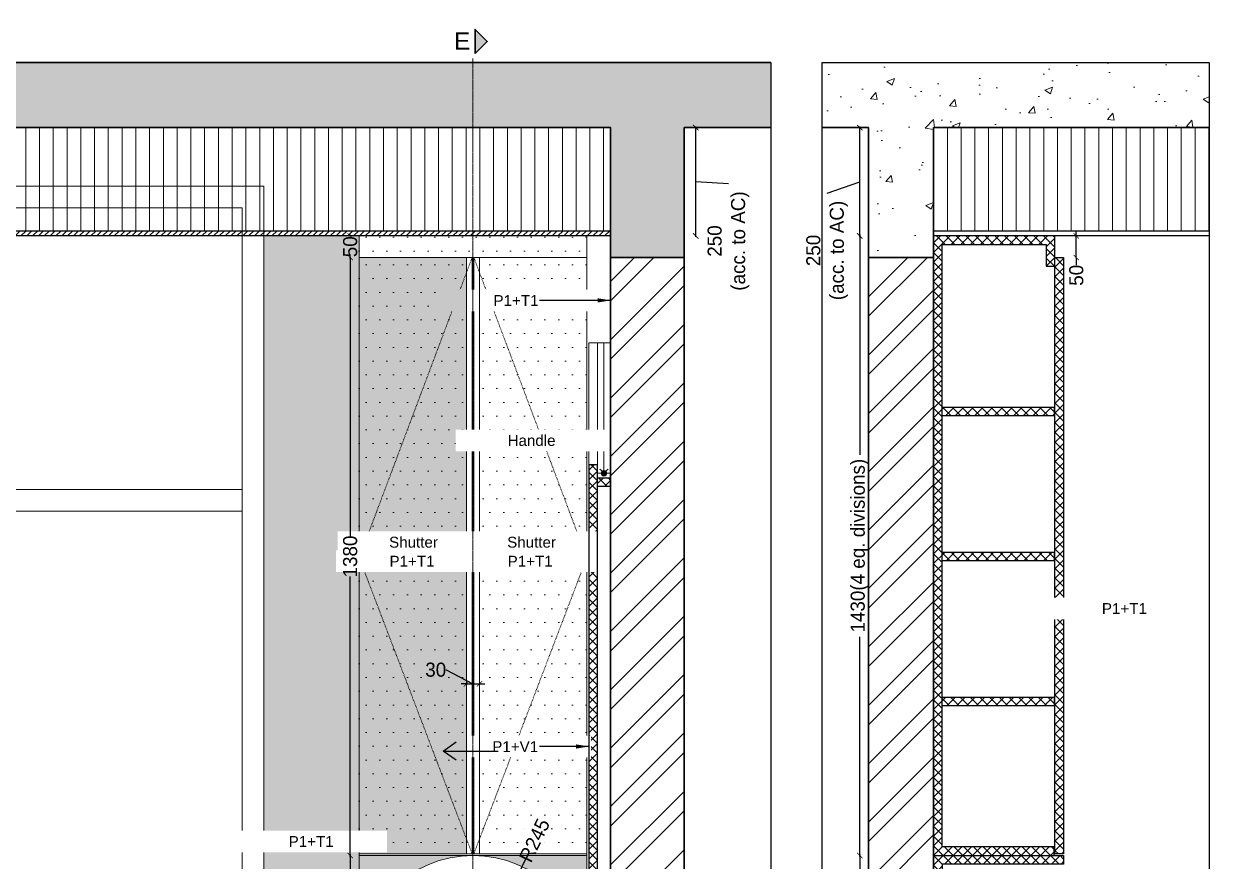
# Model space of a CAD drawing. Header units: millimetres. Extents: x 75500 to 345360, y -224327 to 19532.
# Drawn here: x 205265 to 208001, y -99122 to -97189 of the extents above; entities that cross this region are included whole.
import ezdxf

# ---------------------------------------------------------------- set-up
doc = ezdxf.new("R2010")
doc.units = ezdxf.units.MM
doc.header["$LTSCALE"] = 0.01
for name, pattern in [('ACAD_ISO03W100', [30, 12, -18]), ('CENTER', [50.8, 31.75, -6.35, 6.35, -6.35]), ('ZWCAD_ISO03W100', [30, 12, -18])]:
    doc.linetypes.add(name, pattern=pattern)
doc.layers.add('A- Ele 4', color=250, linetype='Continuous', lineweight=15, true_color=0x333333)
for name, color, linetype, lineweight in [('A-Ele 6', 250, 'Continuous', 0), ('A-WALL', 7, 'Continuous', 30), ('B. no.', 2, 'Continuous', 0), ('furniture section', 7, 'Continuous', 25), ('hatch', 251, 'Continuous', 0), ('Lights', 14, 'Continuous', 20)]:
    doc.layers.add(name, color=color, linetype=linetype, lineweight=lineweight)
doc.layers.add('e .05', color=253, linetype='Continuous')
doc.styles.add('Arial', font='arial.ttf')
doc.styles.add('ISOCP2', font='GOTHIC.TTF')
doc.styles.get("Standard").update_dxf_attribs({"font": 'arial.ttf'})
doc.dimstyles.new('77', dxfattribs={"dimscale": 0.25, "dimtxt": 130, "dimasz": 100, "dimexe": 5, "dimexo": 1, "dimgap": 0.25, "dimtad": 0, "dimdec": 0, "dimrnd": 5, "dimzin": 0, "dimdsep": 46, "dimtxsty": 'ISOCP2', "dimblk": 'ARCHTICK', "dimcen": 0, "dimdle": 100, "dimclrd": 1, "dimclre": 256, "dimclrt": 256, "dimazin": 0, "dimtm": 1e-09, "dimtfac": 1, "dimtdec": 0, "dimtmove": 1, "dimatfit": 0, "dimfxl": 1, "dimtolj": 1, "dimtzin": 12, "dimlwd": -1, "dimlwe": -1, "dimarcsym": 0})
doc.dimstyles.new('MIGCS IN MM 1 100', dxfattribs={"dimtxt": 40, "dimasz": 30, "dimexe": 180, "dimexo": 100, "dimgap": 25, "dimtad": 0, "dimdec": 0, "dimzin": 0, "dimdsep": 46, "dimtxsty": 'Standard', "dimblk": 'ARCHTICK', "dimcen": 150, "dimse1": 1, "dimse2": 1, "dimclrd": 3, "dimclre": 3, "dimclrt": 3, "dimadec": 0, "dimazin": 0, "dimtfac": 1, "dimtdec": 0, "dimtix": 1, "dimtmove": 2, "dimatfit": 3, "dimfxl": 1, "dimtolj": 1, "dimtzin": 0, "dimarcsym": 0})

# ---------------------------------------------------------------- blocks, each defined once
blk = doc.blocks.new('_ARCHTICK')
at = {"color": 0, "linetype": 'ByBlock', "const_width": 0.15}
blk.add_lwpolyline([(-0.5, -0.5), (0.5, 0.5)], dxfattribs=at)
blk = doc.blocks.new('*D311')
at = {"color": 1, "ltscale": 4, "transparency": 16777216}
for p, q in [((206816, -97681.2), (206816, -97426.2)), ((206891.4, -97558.3), (206816, -97553.7)), ((206891.4, -97558.5), (206891.4, -97558.3))]:
    blk.add_line(p, q, dxfattribs=at)
at = {"layer": 'Defpoints', "color": 0, "transparency": 16777216}
for p in [(206619.4, -97428.7), (206816, -97428.7), (206619.4, -97678.7)]:
    blk.add_point(p, dxfattribs=at)
at = {"color": 1, "transparency": 16777216, "xscale": 12.5, "yscale": 12.5, "zscale": 12.5}
for p, rotation in [((206816, -97428.7), 90), ((206816, -97678.7), 270)]:
    blk.add_blockref('_ARCHTICK', p, dxfattribs=dict(at, rotation=rotation))
at = {"transparency": 16777216, "insert": (206891.4, -97690.5), "char_height": 32.5, "attachment_point": 5, "rotation": 90, "style": 'ISOCP2'}
blk.add_mtext('\\A1;250\\P(acc. to AC)', dxfattribs=at)
blk = doc.blocks.new('WINDDDDDD')
at = {"layer": 'A-Ele 6'}
for p, q in [((85551.4, -51281.9), (83436.4, -51281.9)), ((83436.4, -51281.9), (83436.4, -53971.9)), ((85551.4, -51281.9), (85551.4, -53656.9)), ((85501.4, -51331.9), (83486.4, -51331.9)), ((83486.4, -51331.9), (83486.4, -53921.9)), ((85501.4, -51331.9), (85501.4, -53656.9)), ((85501.4, -51981.9), (83486.4, -51981.9)), ((85501.4, -52031.9), (83486.4, -52031.9)), ((84468.9, -52031.9), (84468.9, -53921.9)), ((84518.9, -52031.9), (84518.9, -53921.9))]:
    blk.add_line(p, q, dxfattribs=at)
at = {"layer": 'A-Ele 6', "linetype": 'ACAD_ISO03W100', "ltscale": 10}
for p, q in [((85501.4, -53656.9), (85501.4, -53921.9)), ((85551.4, -53656.9), (85551.4, -53971.9)), ((83486.4, -53921.9), (85501.4, -53921.9)), ((83436.4, -53971.9), (85551.4, -53971.9))]:
    blk.add_line(p, q, dxfattribs=at)
blk = doc.blocks.new('Cove Light-flat-1-flat-1')
at = {"layer": 'Lights', "lineweight": 0, "transparency": 33554559}
h = blk.add_hatch(color=256, dxfattribs=at)
h.dxf.hatch_style = 1
h.paths.add_polyline_path([(29879.8, 364458.8, -2.414214), (29873.5, 364452.4, -0.414214)])
at = {"layer": 'Lights', "lineweight": 0}
for p, q in [((29879.8, 364459.7), (29879.8, 364465.8)), ((29885, 364457.6), (29889.3, 364461.9)), ((29879.8, 364445.1), (29879.8, 364439)), ((29885, 364447.2), (29889.3, 364442.9)), ((29887.2, 364452.4), (29893.3, 364452.4))]:
    blk.add_line(p, q, dxfattribs=at)
blk.add_circle((29879.8, 364452.4), 6.36, dxfattribs=at)
blk = doc.blocks.new('*D346')
at = {"color": 1, "ltscale": 4, "transparency": 16777216}
for p, q in [((206018.5, -99106.2), (206018.5, -99373.3)), ((206018.5, -99711.2), (206018.5, -99444.1))]:
    blk.add_line(p, q, dxfattribs=at)
at = {"layer": 'Defpoints', "color": 0, "transparency": 16777216}
for p in [(206018.5, -99108.7), (206039.4, -99108.7), (206039.4, -99708.7)]:
    blk.add_point(p, dxfattribs=at)
at = {"color": 1, "transparency": 16777216, "xscale": 12.5, "yscale": 12.5, "zscale": 12.5}
for p, rotation in [((206018.5, -99108.7), 90), ((206018.5, -99708.7), 270)]:
    blk.add_blockref('_ARCHTICK', p, dxfattribs=dict(at, rotation=rotation))
at = {"transparency": 16777216, "insert": (206018.5, -99408.7), "char_height": 32.5, "attachment_point": 5, "rotation": 90, "style": 'ISOCP2'}
blk.add_mtext('\\A1;600', dxfattribs=at)
blk = doc.blocks.new('*D347')
at = {"color": 1, "ltscale": 4, "transparency": 16777216}
for p, q in [((206018.5, -97726.2), (206018.5, -98372.4)), ((206018.5, -99111.2), (206018.5, -98465))]:
    blk.add_line(p, q, dxfattribs=at)
at = {"layer": 'Defpoints', "color": 0, "transparency": 16777216}
for p in [(206018.5, -97728.7), (206039.4, -97728.7), (206039.4, -99108.7)]:
    blk.add_point(p, dxfattribs=at)
at = {"color": 1, "transparency": 16777216, "xscale": 12.5, "yscale": 12.5, "zscale": 12.5}
for p, rotation in [((206018.5, -97728.7), 90), ((206018.5, -99108.7), 270)]:
    blk.add_blockref('_ARCHTICK', p, dxfattribs=dict(at, rotation=rotation))
at = {"transparency": 16777216, "insert": (206018.5, -98418.7), "char_height": 32.5, "attachment_point": 5, "rotation": 90, "style": 'ISOCP2'}
blk.add_mtext('\\A1;1380', dxfattribs=at)
blk = doc.blocks.new('*D348')
at = {"color": 1, "ltscale": 4, "transparency": 16777216}
for p, q in [((206018.5, -97676.2), (206018.5, -97680.2)), ((206018.5, -97731.2), (206018.5, -97727.2))]:
    blk.add_line(p, q, dxfattribs=at)
at = {"layer": 'Defpoints', "color": 0, "transparency": 16777216}
for p in [(206071.4, -97678.7), (206018.5, -97728.7), (206071.4, -97728.7)]:
    blk.add_point(p, dxfattribs=at)
at = {"color": 1, "transparency": 16777216, "xscale": 12.5, "yscale": 12.5, "zscale": 12.5}
for p, rotation in [((206018.5, -97678.7), 90), ((206018.5, -97728.7), 270)]:
    blk.add_blockref('_ARCHTICK', p, dxfattribs=dict(at, rotation=rotation))
at = {"transparency": 16777216, "insert": (206018.5, -97703.7), "char_height": 32.5, "attachment_point": 5, "rotation": 90, "style": 'ISOCP2'}
blk.add_mtext('\\A1;50', dxfattribs=at)
blk = doc.blocks.new('*D363')
at = {"color": 1, "ltscale": 4, "transparency": 16777216}
for p in [(206423, -99117.6), (206301.9, -99371.2)]:
    blk.add_line(p, (206406.3, -99152.4), dxfattribs=at)
at = {"layer": 'Defpoints', "color": 0, "transparency": 16777216}
for p in [(206406.3, -99152.4), (206301.9, -99371.2)]:
    blk.add_point(p, dxfattribs=at)
at = {"color": 1, "transparency": 16777216, "xscale": 12.5, "yscale": 12.5, "zscale": 12.5, "rotation": 244.4829248791544}
blk.add_blockref('_ARCHTICK', (206406.3, -99152.4), dxfattribs=at)
at = {"transparency": 16777216, "insert": (206443.8, -99073.9), "char_height": 32.5, "attachment_point": 5, "rotation": 64.4829, "style": 'ISOCP2'}
blk.add_mtext('\\A1;R245', dxfattribs=at)
blk = doc.blocks.new('*D520')
at = {"color": 1, "ltscale": 4, "transparency": 16777216}
for p, q in [((207194.5, -99106.2), (207194.5, -99373.3)), ((207194.5, -99711.2), (207194.5, -99444.1))]:
    blk.add_line(p, q, dxfattribs=at)
at = {"layer": 'Defpoints', "color": 0, "transparency": 16777216}
for p in [(207194.5, -99108.7), (207364.8, -99108.7), (207364.8, -99708.7)]:
    blk.add_point(p, dxfattribs=at)
at = {"color": 1, "transparency": 16777216, "xscale": 12.5, "yscale": 12.5, "zscale": 12.5}
for p, rotation in [((207194.5, -99108.7), 90), ((207194.5, -99708.7), 270)]:
    blk.add_blockref('_ARCHTICK', p, dxfattribs=dict(at, rotation=rotation))
at = {"transparency": 16777216, "insert": (207194.5, -99408.7), "char_height": 32.5, "attachment_point": 5, "rotation": 90, "style": 'ISOCP2'}
blk.add_mtext('\\A1;600', dxfattribs=at)
blk = doc.blocks.new('*D521')
at = {"color": 1, "ltscale": 4, "transparency": 16777216}
for p, q in [((207194.5, -97676.2), (207194.5, -98183.7)), ((207194.5, -99111.2), (207194.5, -98603.7))]:
    blk.add_line(p, q, dxfattribs=at)
at = {"layer": 'Defpoints', "color": 0, "transparency": 16777216}
for p in [(207194.5, -97678.7), (207364.8, -97678.7), (207364.8, -99108.7)]:
    blk.add_point(p, dxfattribs=at)
at = {"color": 1, "transparency": 16777216, "xscale": 12.5, "yscale": 12.5, "zscale": 12.5}
for p, rotation in [((207194.5, -97678.7), 90), ((207194.5, -99108.7), 270)]:
    blk.add_blockref('_ARCHTICK', p, dxfattribs=dict(at, rotation=rotation))
at = {"transparency": 16777216, "insert": (207194.5, -98393.7), "char_height": 32.5, "attachment_point": 5, "rotation": 90, "style": 'ISOCP2'}
blk.add_mtext('\\A1;1430(4 eq. divisions)', dxfattribs=at)
blk = doc.blocks.new('*D522')
at = {"color": 1, "ltscale": 4, "transparency": 16777216}
for p, q in [((207194.5, -97681.2), (207194.5, -97426.2)), ((207119.1, -97580.2), (207194.5, -97553.7)), ((207119.1, -97580.3), (207119.1, -97580.2))]:
    blk.add_line(p, q, dxfattribs=at)
at = {"layer": 'Defpoints', "color": 0, "transparency": 16777216}
for p in [(207194.5, -97428.7), (207392.5, -97428.7), (207392.5, -97678.7)]:
    blk.add_point(p, dxfattribs=at)
at = {"color": 1, "transparency": 16777216, "xscale": 12.5, "yscale": 12.5, "zscale": 12.5}
for p, rotation in [((207194.5, -97428.7), 90), ((207194.5, -97678.7), 270)]:
    blk.add_blockref('_ARCHTICK', p, dxfattribs=dict(at, rotation=rotation))
at = {"transparency": 16777216, "insert": (207119.1, -97712.3), "char_height": 32.5, "attachment_point": 5, "rotation": 90, "style": 'ISOCP2'}
blk.add_mtext('\\A1;250\\P(acc. to AC)', dxfattribs=at)
blk = doc.blocks.new('jyhtgrefdwas-flat-38-flat-1-flat-1')
at = {"layer": 'Lights', "lineweight": 30, "ltscale": 300}
h = blk.add_hatch(color=256, dxfattribs=at)
h.dxf.hatch_style = 1
h.paths.add_polyline_path([(-27.8, 0), (0, 27.8), (27.8, 0)])
blk.add_lwpolyline([(-27.8, 0), (0, 27.8), (27.8, 0), (-27.8, 0)], dxfattribs=at)
blk = doc.blocks.new('*D523')
at = {"color": 1, "ltscale": 4, "transparency": 16777216}
for p, q in [((206239.5, -98680.1), (206239.7, -98680.1)), ((206239.7, -98680.1), (206301.9, -98712.5)), ((206286.9, -98712.5), (206274.4, -98712.5)), ((206286.9, -98712.5), (206316.9, -98712.5)), ((206316.9, -98712.5), (206329.4, -98712.5))]:
    blk.add_line(p, q, dxfattribs=at)
at = {"layer": 'Defpoints', "color": 0, "transparency": 16777216}
for p in [(206316.9, -98712.5), (206286.9, -98737.3), (206316.9, -98737.3)]:
    blk.add_point(p, dxfattribs=at)
at = {"color": 1, "transparency": 16777216, "xscale": 12.5, "yscale": 12.5, "zscale": 12.5}
blk.add_blockref('_ARCHTICK', (206286.9, -98712.5), dxfattribs=at)
at = {"color": 1, "transparency": 16777216, "xscale": 12.5, "yscale": 12.5, "zscale": 12.5, "rotation": 180}
blk.add_blockref('_ARCHTICK', (206316.9, -98712.5), dxfattribs=at)
at = {"transparency": 16777216, "insert": (206215.9, -98680.1), "char_height": 32.5, "attachment_point": 5, "style": 'ISOCP2'}
blk.add_mtext('\\A1;30', dxfattribs=at)
blk = doc.blocks.new('*D526')
at = {"color": 1, "ltscale": 4, "transparency": 16777216}
for p, q in [((207694.1, -97678.7), (207694.1, -97666.2)), ((207694.1, -97728.7), (207694.1, -97678.7)), ((207694.1, -97728.7), (207694.1, -97746.1)), ((207694.1, -97728.7), (207694.1, -97741.2))]:
    blk.add_line(p, q, dxfattribs=at)
at = {"layer": 'Defpoints', "color": 0, "transparency": 16777216}
for p in [(207664.8, -97678.7), (207694.1, -97678.7), (207664.8, -97728.7)]:
    blk.add_point(p, dxfattribs=at)
at = {"color": 1, "transparency": 16777216, "xscale": 12.5, "yscale": 12.5, "zscale": 12.5}
for p, rotation in [((207694.1, -97678.7), 270), ((207694.1, -97728.7), 90)]:
    blk.add_blockref('_ARCHTICK', p, dxfattribs=dict(at, rotation=rotation))
at = {"transparency": 16777216, "insert": (207694.1, -97769.6), "char_height": 32.5, "attachment_point": 5, "rotation": 90, "style": 'ISOCP2'}
blk.add_mtext('\\A1;50', dxfattribs=at)

msp = doc.modelspace()

# ---------------------------------------------------------------- hatches: boundary and pattern name
at = {"layer": 'A- Ele 4'}
h = msp.add_hatch(dxfattribs=at)
h.set_pattern_fill('DOTS', color=8, scale=20)
h.set_pattern_definition([(0, (206039.383, -100253.718), (15.875, 31.75), [0, -31.75])])
h.paths.add_polyline_path([(206286.9, -99070.6), (206286.9, -97763.3), (206039.4, -98421.7)])
h.paths.add_polyline_path([(206316.9, -99070.6), (206564.4, -98421.7), (206316.9, -97763.3)])
h.paths.add_polyline_path([(206286.9, -97763.3), (206286.9, -97728.7), (206039.4, -97728.7), (206039.4, -98421.7)])
h.paths.add_polyline_path([(206564.4, -98421.7), (206564.4, -97728.7), (206316.9, -97728.7), (206316.9, -97763.3)])
h.paths.add_polyline_path([(206039.4, -98421.7), (206286.9, -99070.6), (206286.9, -99104.7), (206039.4, -99104.7)])
h.paths.add_polyline_path([(206316.9, -99104.7), (206564.4, -99104.7), (206564.4, -98421.7), (206316.9, -99070.6)])
h.paths.add_polyline_path([(206286.9, -100240.2), (206286.9, -99726.2), (206039.4, -99983.2)])
h.paths.add_polyline_path([(206316.9, -100240.2), (206564.4, -99983.2), (206316.9, -99726.2)])
h.paths.add_polyline_path([(206039.4, -100253.7), (206039.4, -99983.2), (206286.9, -100240.2), (206286.9, -100253.7)])
h.paths.add_polyline_path([(206316.9, -100253.7), (206564.4, -100253.7), (206564.4, -99983.2), (206316.9, -100240.2)])
h.paths.add_polyline_path([(206564.4, -99983.2), (206564.4, -99712.7), (206316.9, -99712.7), (206316.9, -99726.2)])
h.paths.add_polyline_path([(206039.4, -99712.7), (206286.9, -99712.7), (206286.9, -99726.2), (206039.4, -99983.2)])
h.paths.add_polyline_path([(206039.4, -97728.7), (206039.4, -97678.7), (206564.4, -97678.7), (206564.4, -97728.7), (206316.9, -97728.7), (206299.9, -97728.7), (206286.9, -97728.7)])
h.paths.add_polyline_path([(206341.9, -98838.7), (206341.9, -98876.4), (206451.2, -98876.4), (206451.2, -98838.7)], flags=24)
h.paths.add_polyline_path([(206341.9, -98838.7), (206341.9, -98876.4), (206451.2, -98876.4), (206451.2, -98838.7)], flags=24)
h.paths.add_polyline_path([(206344.9, -97809), (206344.9, -97846.7), (206452.2, -97846.7), (206452.2, -97809)], flags=24)
at = {"layer": 'A-Ele 6'}
h = msp.add_hatch(dxfattribs=at)
h.set_pattern_fill('ANSI31', color=256, scale=10, angle=45)
h.set_pattern_definition([(90, (201904.383, -97666.718), (-31.75, 2e-15), [])])
h.paths.add_polyline_path([(202899.4, -97666.7), (202899.4, -97428.7), (206619.4, -97428.7), (206619.4, -97666.7)])
h = msp.add_hatch(dxfattribs=at)
h.set_pattern_fill('ANSI31', color=256, scale=10, angle=45)
h.set_pattern_definition([(90, (207364.767, -97666.718), (-31.75, 2e-15), [])])
h.paths.add_polyline_path([(207364.8, -97428.7), (207364.8, -97666.7), (208000.9, -97666.7), (208000.9, -97428.7)])
at = {"layer": 'hatch'}
h = msp.add_hatch(dxfattribs=at)
h.set_pattern_fill('AR-CONC', color=256)
h.set_pattern_definition([(50, (201534.38, -97728.72), (182.1847, -15.939), [19.05, -209.55]), (355, (201534.38, -97728.72), (-35.2434, 191.057), [15.24, -167.6406]), (100.4514, (201549.56, -97730.05), (146.941, 175.118), [16.19, -178.09]), (46.184, (201534.38, -97677.92), (271.079, -42.042), [28.575, -314.325]), (96.6356, (201556.97, -97681.42), (237.404, 247.426), [24.285, -267.136]), (351.184, (201534.38, -97677.92), (237.404, 247.426), [22.86, -251.46]), (21, (201559.78, -97690.62), (151.6144, -102.265), [19.05, -209.55]), (326, (201559.78, -97690.62), (61.802, 184.188), [15.24, -167.64]), (71.4514, (201572.42, -97699.14), (213.4164, 81.923), [16.19, -178.09]), (37.5, (201534.38, -97728.72), (3.0886, 84.55504), [0, -165.608, 0, -170.18, 0, -168.275]), (7.5, (201534.38, -97728.72), (66.8197, 100.1806), [0, -97.028, 0, -161.798, 0, -64.135]), (327.5, (201477.74, -97728.72), (135.5906, -5.72874), [0, -63.5, 0, -198.12, 0, -262.89]), (317.5, (201452.34, -97728.72), (148.1292, 25.4265), [0, -82.55, 0, -131.572, 0, -186.69])])
h.paths.add_polyline_path([(202529.4, -97278.7), (202529.4, -97428.7), (202729.4, -97428.7), (202729.4, -97728.7), (202899.4, -97728.7), (202899.4, -97428.7), (206619.4, -97428.7), (206619.4, -97728.7), (206789.4, -97728.7), (206789.4, -97428.7), (206989.4, -97428.7), (206989.4, -97278.7)])
h = msp.add_hatch(dxfattribs=at)
h.set_pattern_fill('AR-CONC', color=256)
h.set_pattern_definition([(50, (207107.52, -97728.72), (182.185, -15.94), [19.05, -209.55]), (355, (207107.52, -97728.72), (-35.243, 191.057), [15.24, -167.64]), (100.451, (207122.7, -97730.05), (146.94, 175.118), [16.19, -178.09]), (46.184, (207107.52, -97677.92), (271.08, -42.04), [28.575, -314.325]), (96.636, (207130.1, -97681.42), (237.404, 247.426), [24.285, -267.136]), (351.184, (207107.52, -97677.92), (237.404, 247.43), [22.86, -251.46]), (21, (207132.92, -97690.62), (151.614, -102.265), [19.05, -209.55]), (326, (207132.92, -97690.62), (61.802, 184.188), [15.24, -167.64]), (71.451, (207145.55, -97699.14), (213.416, 81.923), [16.19, -178.09]), (37.5, (207107.516, -97728.72), (3.0886, 84.555), [0, -165.608, 0, -170.18, 0, -168.275]), (7.5, (207107.52, -97728.72), (66.82, 100.1806), [0, -97.028, 0, -161.798, 0, -64.135]), (-32.5, (207050.874, -97728.72), (135.5906, -5.7287), [0, -63.5, 0, -198.12, 0, -262.89]), (-42.5, (207025.47, -97728.72), (148.129, 25.426), [0, -82.55, 0, -131.572, 0, -186.69])])
h.paths.add_polyline_path([(207107.5, -97428.7), (207107.5, -97278.7), (208000.9, -97278.7), (208000.9, -97428.7), (207364.8, -97428.7), (207364.8, -97666.7), (207364.8, -97678.7), (207364.8, -97728.7), (207214.8, -97728.7), (207214.8, -97428.7)])
h = msp.add_hatch(dxfattribs=at)
h.set_pattern_fill('ANSI31', color=256, scale=3)
h.set_pattern_definition([(45, (201904.383, -97678.718), (-6.735192, 6.735192), [])])
h.paths.add_polyline_path([(202899.4, -97666.7), (202899.4, -97678.7), (206619.4, -97678.7), (206619.4, -97666.7)])
h = msp.add_hatch(dxfattribs=at)
h.set_pattern_fill('DOTS', color=256, scale=20)
h.set_pattern_definition([(0, (202919.383, -100253.718), (15.875, 31.75), [0, -31.75])])
h.paths.add_polyline_path([(202989.4, -97678.7), (203704.4, -97678.7), (203704.4, -100253.7), (202989.4, -100253.7), (202989.4, -99579.4), (202989.4, -99329.3), (202949.4, -99329.3), (202919.4, -99329.3), (202919.4, -99072.1), (202949.4, -99072.1), (202989.4, -99072.1), (202989.4, -99059), (202989.4, -98576.4), (202989.4, -98487.5), (202949.4, -98487.5), (202919.4, -98487.5), (202919.4, -98269.1), (202929.6, -98258.9, 0.198912), (202934.1, -98260.8, 0.198912), (202938.6, -98258.9), (202949.4, -98269.7), (202949.4, -98274.5), (202989.4, -98274.5), (202989.4, -98113.3)])
h.paths.add_polyline_path([(203084.4, -99708.7), (203084.4, -98378.7, -1), (203484.4, -98378.7), (203484.4, -99708.7)], flags=16)
h.paths.add_polyline_path([(203104.4, -99018.7), (203104.4, -99038.7), (203104.4, -99048.7), (203104.4, -99688.7), (203464.4, -99688.7), (203464.4, -99048.7), (203464.4, -99038.7), (203464.4, -99018.7), (203464.4, -98378.7, 1), (203104.4, -98378.7)], flags=0)
h.paths.add_polyline_path([(205819.4, -97678.7), (206039.4, -97678.7), (206039.4, -97728.7), (206039.4, -98421.7), (206039.4, -99104.7), (206039.4, -99108.7), (206039.4, -99371.2), (206039.4, -99708.7), (206039.4, -99712.7), (206039.4, -99983.2), (206039.4, -100253.7), (205819.4, -100253.7), (205819.4, -99953.7)])
h.paths.add_polyline_path([(206039.4, -99371.2), (206039.4, -99108.7), (206301.9, -99108.7, 0.414214)])
h.paths.add_polyline_path([(206301.9, -99108.7), (206564.4, -99108.7), (206564.4, -99371.2, 0.414214)])
h = msp.add_hatch(dxfattribs=at)
h.set_pattern_fill('ANSI37', color=256, scale=5, angle=180)
h.set_pattern_definition([(225, (207364.767, -100253.718), (11.22532, -11.22532), []), (315, (207364.767, -100253.718), (11.22532, 11.22532), [])])
h.paths.add_polyline_path([(207364.8, -97728.7), (207364.8, -97678.7), (207644.8, -97678.7), (207644.8, -97728.7), (207644.8, -97748.7), (207624.8, -97748.7), (207624.8, -97698.7), (207384.8, -97698.7), (207384.8, -98073.7), (207384.8, -98093.7), (207384.8, -98408.7), (207384.8, -98428.7), (207384.8, -98743.7), (207384.8, -98763.7), (207384.8, -99088.7), (207642.8, -99088.7), (207642.8, -99108.7), (207364.8, -99108.7)])
h.paths.add_polyline_path([(207364.8, -99108.7), (207642.8, -99108.7), (207644.8, -99108.7), (207664.8, -99108.7), (207664.8, -99128.7), (207384.8, -99128.7), (207384.8, -99371.2), (207384.8, -99391.2), (207384.8, -99688.7), (207664.8, -99688.7), (207664.8, -99708.7), (207644.8, -99708.7), (207642.8, -99708.7), (207364.8, -99708.7)])
h.paths.add_polyline_path([(207364.8, -100253.7), (207574.8, -100253.7), (207594.8, -100253.7), (207610.8, -100253.7), (207642.8, -100253.7), (207642.8, -100233.7), (207384.8, -100233.7), (207384.8, -99728.7), (207642.8, -99728.7), (207642.8, -99708.7), (207364.8, -99708.7)])
h.paths.add_polyline_path([(207644.8, -100253.7), (207664.8, -100253.7), (207664.8, -99708.7), (207644.8, -99708.7)])
h.paths.add_polyline_path([(207384.8, -99391.2), (207664.8, -99391.2), (207664.8, -99371.2), (207384.8, -99371.2)])
h.paths.add_polyline_path([(207642.8, -98763.7), (207642.8, -98743.7), (207384.8, -98743.7), (207384.8, -98763.7)])
h.paths.add_polyline_path([(207384.8, -98428.7), (207642.8, -98428.7), (207642.8, -98408.7), (207384.8, -98408.7)])
h.paths.add_polyline_path([(207642.8, -98093.7), (207642.8, -98073.7), (207384.8, -98073.7), (207384.8, -98093.7)])
h.paths.add_polyline_path([(207644.8, -99104.7), (207644.8, -97748.7), (207644.8, -97728.7), (207664.8, -97728.7), (207664.8, -99104.7)])
h = msp.add_hatch(dxfattribs=at)
h.set_pattern_fill('ANSI32', color=256, scale=10, angle=360)
h.set_pattern_definition([(45, (201734.38, -100378.72), (-67.352, 67.352), []), (45, (201779.28, -100378.72), (-67.352, 67.352), [])])
h.paths.add_polyline_path([(202729.4, -100378.7), (202899.4, -100378.7), (202899.4, -97728.7), (202729.4, -97728.7)])
h.paths.add_polyline_path([(206619.4, -100378.7), (206789.4, -100378.7), (206789.4, -97728.7), (206619.4, -97728.7)])
h = msp.add_hatch(dxfattribs=at)
h.set_pattern_fill('ANSI32', color=256, scale=10, angle=360)
h.set_pattern_definition([(405, (207214.77, -100378.72), (-67.352, 67.352), []), (405, (207259.67, -100378.72), (-67.352, 67.352), [])])
h.paths.add_polyline_path([(207364.8, -100378.7), (207364.8, -100348.7), (207364.8, -100328.7), (207364.8, -100253.7), (207364.8, -99708.7), (207364.8, -99108.7), (207364.8, -97728.7), (207214.8, -97728.7), (207214.8, -100378.7)])
h = msp.add_hatch(dxfattribs=at)
h.set_pattern_fill('ANSI37', color=256, scale=5, angle=360)
h.set_pattern_definition([(45, (206589.383, -100803.718), (-11.22532, 11.22532), []), (135, (206589.383, -100803.718), (-11.22532, -11.22532), [])])
h.paths.add_polyline_path([(206569.4, -98207.1), (206569.4, -100253.7), (206589.4, -100253.7), (206589.4, -98207.1)])
h = msp.add_hatch(dxfattribs=at)
h.set_pattern_fill('ANSI37', color=256, scale=5, angle=360)
h.set_pattern_definition([(45, (206619.383, -102800.375), (-11.22532, 11.22532), []), (135, (206619.383, -102800.375), (-11.22532, -11.22532), [])])
h.paths.add_polyline_path([(206589.4, -98257.1), (206589.4, -98237.1), (206619.4, -98237.1), (206619.4, -98257.1)])

# ---------------------------------------------------------------- linework, layer by layer
at = {"layer": 'A- Ele 4', "color": 251, "linetype": 'ZWCAD_ISO03W100', "ltscale": 10}
for points in [[(206299.9, -99104.7), (206039.4, -98421.7), (206299.9, -97728.7)], [(206303.9, -99104.7), (206564.4, -98421.7), (206303.9, -97728.7)]]:
    msp.add_lwpolyline(points, dxfattribs=at)
at = {"layer": 'A-Ele 6'}
for p, q in [((206299.9, -97728.7), (206286.9, -97728.7)), ((206299.9, -97728.7), (206299.9, -99104.7)), ((206303.9, -97728.7), (206303.9, -99104.7)), ((206303.9, -97728.7), (206316.9, -97728.7)), ((206286.9, -99104.7), (206299.9, -99104.7)), ((206303.9, -99104.7), (206316.9, -99104.7))]:
    msp.add_line(p, q, dxfattribs=at)
at = {"layer": 'A-WALL'}
for p, q in [((202529.4, -97278.7), (206989.4, -97278.7)), ((207107.5, -97428.7), (207214.8, -97428.7)), ((207214.8, -97428.7), (207214.8, -97728.7)), ((207364.8, -97428.7), (207364.8, -97728.7)), ((207364.8, -97428.7), (208000.9, -97428.7)), ((206619.4, -97728.7), (206619.4, -100378.7)), ((206789.4, -97728.7), (206789.4, -100378.7)), ((207214.8, -97728.7), (207364.8, -97728.7)), ((207214.8, -97728.7), (207214.8, -100378.7)), ((207364.8, -97728.7), (207364.8, -100378.7))]:
    msp.add_line(p, q, dxfattribs=at)
msp.add_lwpolyline([(202529.4, -97428.7), (202729.4, -97428.7), (202729.4, -97728.7), (202899.4, -97728.7), (202899.4, -97428.7), (206619.4, -97428.7), (206619.4, -97728.7), (206789.4, -97728.7), (206789.4, -97428.7), (206989.4, -97428.7)], dxfattribs=at)
at = {"layer": 'Defpoints'}
msp.add_line((206989.4, -97278.7), (206989.4, -100528.7), dxfattribs=at)
msp.add_lwpolyline([(207107.5, -97278.7), (208000.9, -97278.7), (208000.9, -100528.7), (207107.5, -100528.7)], close=True, dxfattribs=at)
at = {"layer": 'e .05', "linetype": 'Continuous', "lineweight": 5}
for p, q in [((205819.4, -97678.7), (205819.4, -100328.7)), ((206039.4, -97728.7), (206039.4, -97678.7)), ((206564.4, -97728.7), (206564.4, -97678.7)), ((206316.9, -97728.7), (206564.4, -97728.7)), ((206564.4, -99371.2), (206564.4, -97728.7)), ((206589.4, -98207.1), (206589.4, -97925.5)), ((206039.4, -99108.7), (206564.4, -99108.7)), ((206316.9, -99104.7), (206564.4, -99104.7))]:
    msp.add_line(p, q, dxfattribs=at)
msp.add_lwpolyline([(206569.4, -98207.1), (206569.4, -97925.5), (206619.4, -97925.5)], dxfattribs=at)
msp.add_arc((206301.9, -99371.2), 262.5, 0, 180, dxfattribs=at)
at = {"layer": 'furniture section'}
for points in [[(202899.4, -97666.7), (206619.4, -97666.7), (206619.4, -97678.7), (202899.4, -97678.7)], [(207644.8, -97678.7), (207364.8, -97678.7), (207364.8, -99108.7), (207642.8, -99108.7), (207642.8, -99088.7), (207384.8, -99088.7), (207384.8, -97698.7), (207624.8, -97698.7), (207624.8, -97748.7), (207644.8, -97748.7)], [(207644.8, -97728.7), (207664.8, -97728.7), (207664.8, -99104.7), (207644.8, -99104.7)], [(207384.8, -98073.7), (207642.8, -98073.7), (207642.8, -98093.7), (207384.8, -98093.7)], [(206619.4, -98237.1), (206619.4, -98257.1), (206589.4, -98257.1), (206589.4, -98237.1)], [(207384.8, -98408.7), (207642.8, -98408.7), (207642.8, -98428.7), (207384.8, -98428.7)], [(207384.8, -98743.7), (207642.8, -98743.7), (207642.8, -98763.7), (207384.8, -98763.7)], [(207364.8, -99108.7), (207664.8, -99108.7), (207664.8, -99128.7), (207384.8, -99128.7), (207384.8, -99688.7), (207664.8, -99688.7), (207664.8, -99708.7), (207364.8, -99708.7)]]:
    msp.add_lwpolyline(points, close=True, dxfattribs=at)
msp.add_lwpolyline([(208000.9, -97678.7), (207364.8, -97678.7), (207364.8, -97666.7), (208000.9, -97666.7)], dxfattribs=at)
at = {"layer": 'Lights'}
msp.add_line((206604.1, -98213), (206604.1, -97925.5), dxfattribs=at)

# ---------------------------------------------------------------- block references
at = {"layer": 'A-Ele 6'}
msp.add_blockref('WINDDDDDD', (120268, -46281.9), dxfattribs=at)
at = {"layer": 'B. no.', "xscale": -1, "rotation": 270}
msp.add_blockref('Cove Light-flat-1-flat-1', (-157848.3, -128106.3), dxfattribs=at)

# ---------------------------------------------------------------- dimensions: what is measured, and where the dimension line sits
at = {"ltscale": 4}
for base, p1, p2, picture, middle in [((206816, -97428.7), (206619.4, -97678.7), (206619.4, -97428.7), '*D311', (206891.4, -97558.5)), ((207194.5, -97428.7), (207392.5, -97678.7), (207392.5, -97428.7), '*D522', (207119.1, -97580.4))]:
    dim = msp.add_linear_dim(base=base, p1=p1, p2=p2, angle=90, text='<>\\P(acc. to AC)', dimstyle='77', override={"dimasz": 50, "dimpost": '\\X', "dimtxsty": 'ISOCP2', "dimblk": 'ARCHTICK', "dimdle": 10, "dimse1": 1, "dimse2": 1, "dimclre": 253}, dxfattribs=at)
    dim.commit()
    dim.dimension.update_dxf_attribs({"geometry": picture, "text_midpoint": middle, "dimtype": 161})
for base, p1, p2, angle, picture, middle in [((207694.1, -97678.7), (207664.8, -97728.7), (207664.8, -97678.7), 90, '*D526', (207694.1, -97769.6)), ((206316.9, -98712.5), (206286.9, -98737.3), (206316.9, -98737.3), 0, '*D523', (206239.5, -98680.1))]:
    dim = msp.add_linear_dim(base=base, p1=p1, p2=p2, angle=angle, dimstyle='77', override={"dimasz": 50, "dimpost": '\\X', "dimblk": 'ARCHTICK', "dimdle": 10, "dimse1": 1, "dimse2": 1, "dimclre": 253}, dxfattribs=at)
    dim.commit()
    dim.dimension.update_dxf_attribs({"geometry": picture, "text_midpoint": middle, "dimtype": 161})
for p1, p2, distance, picture, middle in [((206071.4, -97678.7), (206071.4, -97728.7), -52.9, '*D348', (206018.5, -97703.7)), ((207364.8, -99708.7), (207364.8, -99108.7), 170.3, '*D520', (207194.5, -99408.7))]:
    dim = msp.add_aligned_dim(p1=p1, p2=p2, distance=distance, dimstyle='77', override={"dimasz": 50, "dimpost": '\\X', "dimblk": 'ARCHTICK', "dimdle": 10, "dimse1": 1, "dimse2": 1, "dimclre": 253}, dxfattribs=at)
    dim.commit()
    dim.dimension.update_dxf_attribs({"geometry": picture, "text_midpoint": middle})
dim = msp.add_aligned_dim(p1=(207364.8, -99108.7), p2=(207364.8, -97678.7), distance=170.3, text='<>(4 eq. divisions)', dimstyle='77', override={"dimasz": 50, "dimpost": '\\X', "dimblk": 'ARCHTICK', "dimdle": 10, "dimse1": 1, "dimse2": 1, "dimclre": 253}, dxfattribs=at)
dim.commit()
dim.dimension.update_dxf_attribs({"geometry": '*D521', "text_midpoint": (207194.5, -98393.7)})
dim = msp.add_radius_dim(center=(206301.8825, -99371.2179), mpoint=(206406.3467, -99152.3721), dimstyle='77', override={"dimasz": 50, "dimpost": '\\X', "dimblk": 'ARCHTICK', "dimdle": 10, "dimse1": 1, "dimse2": 1, "dimclre": 253}, dxfattribs=at)
dim.commit()
dim.dimension.update_dxf_attribs({"geometry": '*D363', "text_midpoint": (206443.7815, -99073.9487), "dimtype": 164})

# ---------------------------------------------------------------- leaders
at = {"layer": 'A- Ele 4', "color": 8}
for points in [[(206316.9, -98150.5), (206380.8, -98150.5)], [(207664.8, -98539.3), (207748.4, -98539.3)]]:
    msp.add_leader(points, dimstyle='MIGCS IN MM 1 100', override={"dimgap": 20, "dimclrd": 8}, dxfattribs=at)

# ---------------------------------------------------------------- next in the draw order: texts
at = {"lineweight": 0, "transparency": 33554687, "char_height": 25, "width": 325.333, "attachment_point": 1, "bg_fill": 2}
for s, insert in [('\\pxqc;P1+T1', (206238.5, -97815.3)), ('\\pxqc;P1+T1', (207642.4, -98526.3)), ('\\pxqc;P1+V1', (206236.6, -98845))]:
    msp.add_mtext(s, dxfattribs=dict(at, insert=insert))

# ---------------------------------------------------------------- next in the draw order: hatches: boundary and pattern name
at = {"layer": 'B. no.'}
h = msp.add_hatch(color=256, dxfattribs=at)
h.dxf.hatch_style = 1
h.paths.add_polyline_path([(206286.9, -99104.7), (206286.9, -97728.7), (206039.4, -97728.7), (206039.4, -99104.7)])

# ---------------------------------------------------------------- next in the draw order: linework, layer by layer
at = {"layer": 'e .05', "linetype": 'Continuous', "lineweight": 5}
msp.add_line((206316.9, -97728.7), (206316.9, -99104.7), dxfattribs=at)
msp.add_lwpolyline([(206039.4, -99708.7), (206039.4, -97728.7), (206286.9, -97728.7), (206286.9, -99104.7), (206039.4, -99104.7)], dxfattribs=at)

# ---------------------------------------------------------------- next in the draw order: leaders
at = {"layer": 'A- Ele 4', "color": 8}
for points, override in [([(206619.4, -97827.5), (206455.5, -97827.5)], {"dimgap": 20, "dimclrd": 8}), ([(206232.7, -98867.9), (206360, -98867.9)], {"dimgap": 20, "dimclrd": 8, "dimldrblk": 'Open90'}), ([(206569.4, -98857.2), (206455.5, -98857.2)], {"dimgap": 20, "dimclrd": 8})]:
    msp.add_leader(points, dimstyle='MIGCS IN MM 1 100', override=override, dxfattribs=at)

# ---------------------------------------------------------------- next in the draw order: texts
at = {"lineweight": 0, "transparency": 33554687, "char_height": 25, "width": 325.333, "attachment_point": 1, "bg_fill": 2}
for insert in [(205998.6, -98417.1), (205765.8, -99064)]:
    msp.add_mtext('\\pxqc;P1+T1', dxfattribs=dict(at, insert=insert))

# ---------------------------------------------------------------- next in the draw order: texts
at = {"lineweight": 0, "transparency": 33554687, "insert": (206001.9, -98398.5), "char_height": 25, "width": 325.333, "attachment_point": 7, "bg_fill": 2}
msp.add_mtext('\\pxqc;Shutter', dxfattribs=at)

# ---------------------------------------------------------------- next in the draw order: dimensions: what is measured, and where the dimension line sits
at = {"ltscale": 4}
dim = msp.add_aligned_dim(p1=(206039.4, -99708.7), p2=(206039.4, -99108.7), distance=20.9, dimstyle='77', override={"dimasz": 50, "dimpost": '\\X', "dimblk": 'ARCHTICK', "dimdle": 10, "dimse1": 1, "dimse2": 1, "dimclre": 253}, dxfattribs=at)
dim.commit()
dim.dimension.update_dxf_attribs({"geometry": '*D346', "text_midpoint": (206018.5, -99408.7)})

# ---------------------------------------------------------------- next in the draw order: texts
at = {"lineweight": 0, "transparency": 33554687, "insert": (206271.1, -98417.1), "char_height": 25, "width": 325.333, "attachment_point": 1, "bg_fill": 2}
msp.add_mtext('\\pxqc;P1+T1', dxfattribs=at)

# ---------------------------------------------------------------- next in the draw order: dimensions: what is measured, and where the dimension line sits
at = {"ltscale": 4}
dim = msp.add_aligned_dim(p1=(206039.4, -99108.7), p2=(206039.4, -97728.7), distance=20.9, dimstyle='77', override={"dimasz": 50, "dimpost": '\\X', "dimblk": 'ARCHTICK', "dimdle": 10, "dimse1": 1, "dimse2": 1, "dimclre": 253}, dxfattribs=at)
dim.commit()
dim.dimension.update_dxf_attribs({"geometry": '*D347', "text_midpoint": (206018.5, -98418.7)})

# ---------------------------------------------------------------- next in the draw order: texts
at = {"lineweight": 0, "transparency": 33554687, "insert": (206274.4, -98398.5), "char_height": 25, "width": 325.333, "attachment_point": 7, "bg_fill": 2}
msp.add_mtext('\\pxqc;Shutter', dxfattribs=at)

# ---------------------------------------------------------------- next in the draw order: linework, layer by layer
at = {"layer": 'furniture section'}
msp.add_lwpolyline([(206589.4, -98207.1), (206569.4, -98207.1), (206569.4, -100253.7), (206589.4, -100253.7)], close=True, dxfattribs=at)
at = {"layer": 'Lights', "linetype": 'CENTER', "ltscale": 10}
msp.add_line((206301.9, -97201.8), (206301.9, -100517), dxfattribs=at)

# ---------------------------------------------------------------- next in the draw order: texts
at = {"lineweight": 0, "transparency": 33554687, "insert": (206274.4, -98163.7), "char_height": 25, "width": 325.333, "attachment_point": 7, "bg_fill": 2}
msp.add_mtext('\\pxqc;Handle', dxfattribs=at)
at = {"layer": 'Lights', "linetype": 'CENTER', "ltscale": 10, "insert": (206258.3, -97248.9), "char_height": 40, "width": 121.795, "attachment_point": 7, "style": 'Arial', "bg_fill": 2}
msp.add_mtext('E', dxfattribs=at)

# ---------------------------------------------------------------- next in the draw order: block references
at = {"layer": 'Lights', "linetype": 'CENTER', "ltscale": 10, "xscale": -1, "rotation": 269.9999999999999}
msp.add_blockref('jyhtgrefdwas-flat-38-flat-1-flat-1', (206306.9, -97229.7), dxfattribs=at)

doc.saveas('drawing.dxf')
